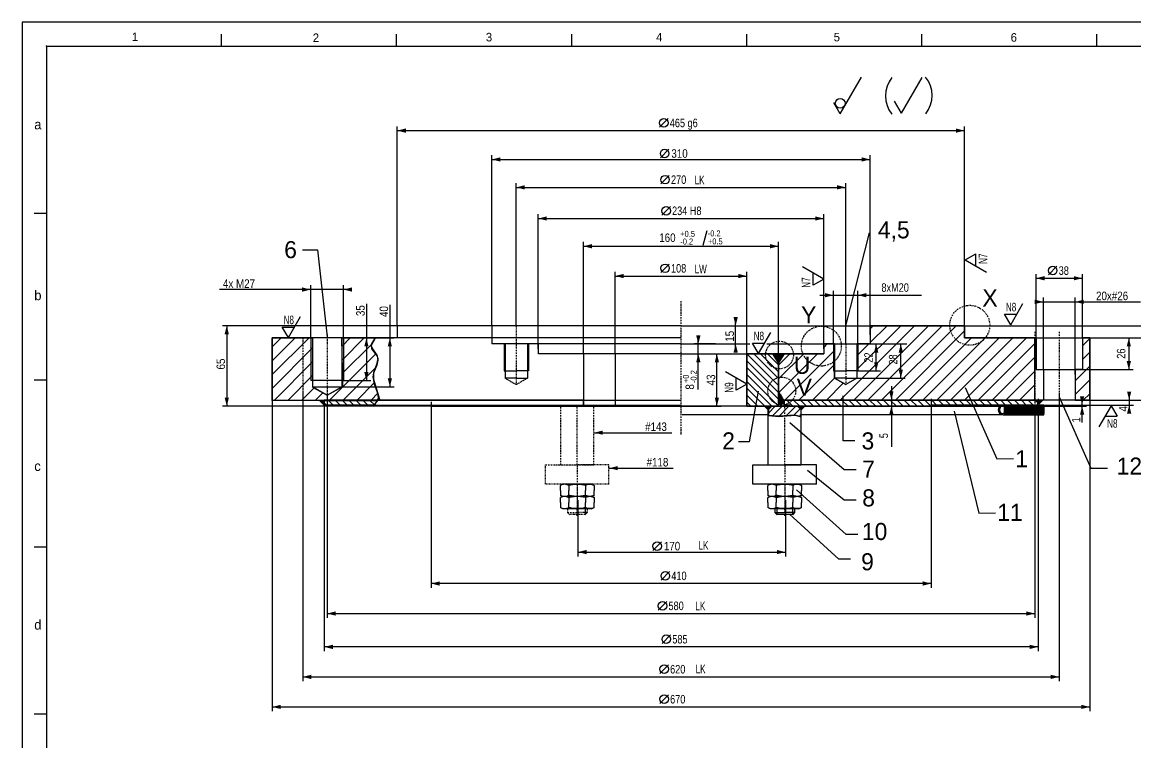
# Model space of a CAD drawing. Extents: x -22471 to -21578, y 9813 to 10953.
# Drawn here: x -22306.5 to -21850.2, y 10523 to 10818.2 of the extents above; entities that cross this region are included whole.
import ezdxf
from ezdxf.enums import TextEntityAlignment as Align

# ---------------------------------------------------------------- set-up
doc = ezdxf.new("R2010")
doc.units = 0
doc.header["$MEASUREMENT"] = 0
doc.linetypes.add('DASHDOT', pattern=[1, 0.5, -0.25, 0, -0.25])
doc.linetypes.add('HIDDEN', pattern=[0.375, 0.25, -0.125])
for name, color, linetype in [('10', 7, 'CONTINUOUS'), ('15', 7, 'CONTINUOUS'), ('16', 7, 'CONTINUOUS'), ('40', 7, 'CONTINUOUS'), ('A1H-1', 7, 'CONTINUOUS'), ('A1H-10', 7, 'CONTINUOUS')]:
    doc.layers.add(name, color=color, linetype=linetype)
doc.styles.get("Standard").update_dxf_attribs({"font": 'txt', "height": 0.2})

# ---------------------------------------------------------------- blocks, each defined once
blk = doc.blocks.new('BSOL')
at = {"layer": '15', "color": 1, "linetype": 'Continuous'}
for p, q in [((0, 0), (5, 8.66)), ((0, 0), (-2.5, 4.33)), ((-2.5, 4.33), (2.5, 4.33))]:
    blk.add_line(p, q, dxfattribs=at)
at = {"layer": '15', "color": 1, "linetype": 'Continuous', "width": 0.714286}
blk.add_attdef('TAG00', (-4.5, 5.5), '', height=3.5, rotation=360, dxfattribs=at)
blk = doc.blocks.new('BSUL')
at = {"layer": '15', "color": 1, "linetype": 'Continuous'}
for p, q in [((0, 0), (-5, -8.66)), ((0, 0), (2.499, -4.33)), ((-2.5, -4.33), (2.499, -4.33))]:
    blk.add_line(p, q, dxfattribs=at)
at = {"layer": '15', "color": 1, "linetype": 'Continuous', "width": 0.714286}
blk.add_attdef('TAG00', text='', height=3.5, rotation=360, dxfattribs=at).set_placement((0, 0), align=Align.CENTER)
blk = doc.blocks.new('BSO8')
at = {"layer": '40', "color": 1, "linetype": 'Continuous'}
for p, q in [((0, 0), (5.001, 8.661)), ((-2.5, 4.329), (2.5, 4.33)), ((0, 0), (-2.5, 4.329))]:
    blk.add_line(p, q, dxfattribs=at)
at = {"layer": '40', "color": 1, "linetype": 'Continuous', "width": 0.714286}
blk.add_text('N8', height=3.5, rotation=0.00003, dxfattribs=at).set_placement((-2, 5.5))
blk = doc.blocks.new('MU16')
at = {"layer": '16', "color": 92, "linetype": 'Continuous'}
for p, q in [((-11.72, 0), (-13.83, -0.94)), ((-5.65, 0), (-11.72, 0)), ((11.73, 0), (-5.65, 0)), ((11.73, 0), (13.83, -0.93)), ((-13.83, -5), (-13.83, -0.94)), ((-13.83, -5), (-13.83, -9.06)), ((-11.72, -10), (-13.83, -9.06)), ((-6.95, -0.97), (-6.95, -5)), ((-6.95, -9.03), (-6.95, -5)), ((6.74, -0.91), (6.74, -5)), ((6.74, -9.09), (6.74, -5)), ((11.73, -10), (13.83, -9.07)), ((13.83, -0.93), (13.83, -5)), ((13.83, -9.07), (13.83, -5)), ((-5.65, -10), (-11.72, -10)), ((11.73, -10), (-5.65, -10))]:
    blk.add_line(p, q, dxfattribs=at)
for points in [[(-6.95, -0.97, 0.046075), (-7.82, -0.49, 0.042505), (-8.8, -0.15, 0.04037), (-9.85, 0.02, 0.039641), (-10.92, 0.02, 0.040296), (-11.97, -0.14, 0.042355), (-12.95, -0.46, 0.045848), (-13.83, -0.94, 0.045848)], [(-6.95, -9.03, -0.046075), (-7.82, -9.51, -0.042505), (-8.8, -9.85, -0.04037), (-9.85, -10.02, -0.039641), (-10.92, -10.02, -0.040296), (-11.97, -9.86, -0.042355), (-12.95, -9.54, -0.045848), (-13.83, -9.06, -0.045848)], [(-5.66, -0.65, 0.006497), (-6.31, -0.8, 0.00655), (-6.95, -0.97, 0.00655)], [(-5.66, -9.35, -0.006497), (-6.31, -9.2, -0.00655), (-6.95, -9.03, -0.00655)], [(6.74, -0.91, 0.039774), (2.66, -0.18, 0.038943), (-1.53, -0.09, 0.039424), (-5.66, -0.65, 0.039424)], [(6.74, -9.09, -0.039774), (2.66, -9.82, -0.038943), (-1.53, -9.91, -0.039424), (-5.66, -9.35, -0.039424)], [(13.83, -0.93, 0.042219), (12.73, -0.47, 0.039667), (11.54, -0.18, 0.038391), (10.29, -0.08, 0.038361), (9.04, -0.17, 0.039577), (7.84, -0.45, 0.042066), (6.74, -0.91, 0.042066)], [(13.83, -9.07, -0.042219), (12.73, -9.53, -0.039667), (11.54, -9.82, -0.038391), (10.29, -9.92, -0.038361), (9.04, -9.83, -0.039577), (7.84, -9.55, -0.042066), (6.74, -9.09, -0.042066)]]:
    blk.add_lwpolyline(points, format="xyb", dxfattribs=at)
at = {"layer": 'A1H-10', "color": 52, "linetype": 'DASHDOT'}
blk.add_line((0, 0), (0, -10), dxfattribs=at)

msp = doc.modelspace()

# ---------------------------------------------------------------- linework, layer by layer
at = {"layer": '10', "color": 1, "linetype": 'Continuous'}
msp.add_line((-21959.42, 10686.39), (-21943.99, 10686.39), dxfattribs=at)
at = {"layer": '10', "color": 92, "linetype": 'Continuous'}
for p, q in [((-21906.56, 10659.43), (-21905.95, 10658.82)), ((-21906.47, 10658.8), (-21906.05, 10659.22)), ((-21906.29, 10660.39), (-21905.57, 10661.11)), ((-21906.22, 10660.5), (-21905.86, 10660.14)), ((-21905.47, 10661.16), (-21905.09, 10660.79)), ((-21887.8, 10661.39), (-21904.56, 10661.39)), ((-21904.56, 10660.89), (-21887.8, 10660.89)), ((-21904.56, 10660.89), (-21904.56, 10660.89)), ((-21904.37, 10660.89), (-21903.87, 10661.39)), ((-21904.28, 10661.39), (-21903.78, 10660.89)), ((-21904.06, 10660.89), (-21904.06, 10657.89)), ((-21904.06, 10658.76), (-21901.94, 10660.89)), ((-21904.06, 10660.89), (-21887.8, 10660.89)), ((-21904.06, 10660.39), (-21887.8, 10660.39)), ((-21904.06, 10659.89), (-21887.8, 10659.89)), ((-21904.06, 10659.39), (-21887.8, 10659.39)), ((-21902.96, 10660.89), (-21902.46, 10661.39)), ((-21902.86, 10661.39), (-21902.36, 10660.89)), ((-21902.11, 10657.89), (-21899.11, 10660.89)), ((-21901.55, 10660.89), (-21901.05, 10661.39)), ((-21901.45, 10661.39), (-21900.95, 10660.89)), ((-21900.13, 10660.89), (-21899.63, 10661.39)), ((-21900.03, 10661.39), (-21899.53, 10660.89)), ((-21899.28, 10657.89), (-21896.28, 10660.89)), ((-21898.72, 10660.89), (-21898.22, 10661.39)), ((-21898.62, 10661.39), (-21898.12, 10660.89)), ((-21897.3, 10660.89), (-21896.8, 10661.39)), ((-21897.21, 10661.39), (-21896.71, 10660.89)), ((-21896.45, 10657.89), (-21893.45, 10660.89)), ((-21895.89, 10660.89), (-21895.39, 10661.39)), ((-21895.79, 10661.39), (-21895.29, 10660.89)), ((-21894.47, 10660.89), (-21893.97, 10661.39)), ((-21894.38, 10661.39), (-21893.88, 10660.89)), ((-21893.62, 10657.89), (-21890.62, 10660.89)), ((-21893.06, 10660.89), (-21892.56, 10661.39)), ((-21892.96, 10661.39), (-21892.46, 10660.89)), ((-21891.65, 10660.89), (-21891.15, 10661.39)), ((-21891.55, 10661.39), (-21891.05, 10660.89)), ((-21890.8, 10657.89), (-21887.8, 10660.89)), ((-21890.23, 10660.89), (-21889.73, 10661.39)), ((-21890.13, 10661.39), (-21889.63, 10660.89)), ((-21888.82, 10660.89), (-21888.32, 10661.39)), ((-21888.72, 10661.39), (-21888.22, 10660.89)), ((-21888.3, 10661.39), (-21887.8, 10660.89)), ((-21887.8, 10660.89), (-21887.8, 10661.39)), ((-21887.8, 10660.89), (-21887.8, 10657.89)), ((-22000.8, 10657.39), (-22036.07, 10657.39)), ((-21904.57, 10657.39), (-21987.3, 10657.39)), ((-21905.92, 10657.92), (-21905.57, 10658.28)), ((-21905.14, 10658.01), (-21904.52, 10657.39)), ((-21904.99, 10657.44), (-21904.55, 10657.89)), ((-21887.8, 10657.89), (-21904.56, 10657.89)), ((-21904.56, 10657.39), (-21887.8, 10657.39)), ((-21904.06, 10658.89), (-21887.8, 10658.89)), ((-21904.06, 10658.39), (-21887.8, 10658.39)), ((-21903.63, 10657.39), (-21903.13, 10657.89)), ((-21903.6, 10657.89), (-21903.1, 10657.39)), ((-21902.22, 10657.39), (-21901.72, 10657.89)), ((-21902.19, 10657.89), (-21901.69, 10657.39)), ((-21900.8, 10657.39), (-21900.3, 10657.89)), ((-21900.78, 10657.89), (-21900.28, 10657.39)), ((-21899.39, 10657.39), (-21898.89, 10657.89)), ((-21899.36, 10657.89), (-21898.86, 10657.39)), ((-21897.97, 10657.39), (-21897.47, 10657.89)), ((-21897.95, 10657.89), (-21897.45, 10657.39)), ((-21896.56, 10657.39), (-21896.06, 10657.89)), ((-21896.53, 10657.89), (-21896.03, 10657.39)), ((-21895.15, 10657.39), (-21894.65, 10657.89)), ((-21895.12, 10657.89), (-21894.62, 10657.39)), ((-21893.73, 10657.39), (-21893.23, 10657.89)), ((-21893.71, 10657.89), (-21893.21, 10657.39)), ((-21892.32, 10657.39), (-21891.82, 10657.89)), ((-21892.29, 10657.89), (-21891.79, 10657.39)), ((-21890.9, 10657.39), (-21890.4, 10657.89)), ((-21890.88, 10657.89), (-21890.38, 10657.39)), ((-21889.49, 10657.39), (-21888.99, 10657.89)), ((-21889.46, 10657.89), (-21888.96, 10657.39)), ((-21888.08, 10657.39), (-21887.81, 10657.65)), ((-21888.05, 10657.89), (-21887.8, 10657.64)), ((-21887.97, 10657.89), (-21887.8, 10658.06)), ((-21887.8, 10657.39), (-21887.8, 10657.89)), ((-22075.85, 10618.89), (-22075.85, 10616.49)), ((-21998.05, 10618.89), (-21998.05, 10617.29)), ((-21997.25, 10618.89), (-21997.25, 10616.49)), ((-21990.85, 10618.89), (-21990.85, 10616.49)), ((-21990.05, 10618.89), (-21990.05, 10617.29)), ((-22075.05, 10617.29), (-22075.96, 10616.38)), ((-21998.05, 10617.29), (-21994.05, 10617.29)), ((-21998.05, 10617.29), (-21997.19, 10616.43)), ((-21990.85, 10616.49), (-21997.25, 10616.49)), ((-21990.05, 10617.29), (-21994.05, 10617.29)), ((-21990.05, 10617.29), (-21990.91, 10616.43))]:
    msp.add_line(p, q, dxfattribs=at)
at = {"layer": '10', "color": 92, "linetype": 'DASHDOT'}
for p, q in [((-22083.05, 10618.89), (-22083.05, 10617.29)), ((-22075.05, 10618.89), (-22075.05, 10617.29)), ((-22083.05, 10617.29), (-22079.12, 10617.29)), ((-22083.05, 10617.29), (-22082.13, 10616.38)), ((-22075.85, 10616.49), (-22082.25, 10616.49)), ((-22075.05, 10617.29), (-22078.98, 10617.29))]:
    msp.add_line(p, q, dxfattribs=at)
at = {"layer": '10', "color": 52, "linetype": 'DASHDOT'}
for p, q in [((-22079.05, 10615.93), (-22079.05, 10618.89)), ((-21994.05, 10615.93), (-21994.05, 10618.89))]:
    msp.add_line(p, q, dxfattribs=at)
at = {"layer": '10', "color": 92, "linetype": 'Continuous'}
msp.add_lwpolyline([(-21887.8, 10660.89), (-21904.06, 10660.89), (-21904.06, 10657.89), (-21887.8, 10657.89), (-21887.8, 10660.89)], close=True, dxfattribs=at)
for radius, start in [(2, 89.9989), (1.5, 90.025)]:
    msp.add_arc((-21904.56, 10659.39), radius, start, 270, dxfattribs=at)
msp.add_point((-21887.8, 10660.89), dxfattribs=at)
at = {"layer": '15', "color": 1, "linetype": 'Continuous'}
for p, q in [((-21971.25, 10780.74), (-21962.58, 10795.76)), ((-21946.17, 10780.93), (-21937.71, 10795.6)), ((-21971.25, 10780.74), (-21973.88, 10785.28)), ((-21946.17, 10780.93), (-21949.06, 10785.93)), ((-22045.33, 10775.23), (-22041.83, 10778.73)), ((-22152.8, 10693.89), (-22152.8, 10775.58)), ((-22152.8, 10773.83), (-21920.3, 10773.83)), ((-21920.3, 10693.89), (-21920.3, 10775.58)), ((-22044.99, 10762.7), (-22041.49, 10766.2)), ((-22114.05, 10693.89), (-22114.05, 10763.75)), ((-22114.05, 10762), (-21959.05, 10762)), ((-21959.05, 10690.14), (-21959.05, 10763.75)), ((-22044.83, 10751.98), (-22041.33, 10755.48)), ((-22104.05, 10693.89), (-22104.05, 10752.33)), ((-22104.05, 10750.58), (-21969.05, 10750.58)), ((-21969.05, 10686.39), (-21969.05, 10752.33)), ((-22044.41, 10739.22), (-22040.91, 10742.72)), ((-22095.05, 10684.39), (-22095.05, 10739.57)), ((-22095.05, 10737.82), (-21978.05, 10737.82)), ((-21978.05, 10684.39), (-21978.05, 10739.57)), ((-22076.55, 10682.39), (-22076.55, 10728.2)), ((-21996.55, 10682.39), (-21996.55, 10728.2)), ((-21969.05, 10693.89), (-21959.35, 10731.89)), ((-22076.55, 10726.45), (-21996.55, 10726.45)), ((-22044.83, 10715.65), (-22041.33, 10719.15)), ((-22063.55, 10682.39), (-22063.55, 10716)), ((-22063.55, 10714.25), (-22009.55, 10714.25)), ((-22009.55, 10682.39), (-22009.55, 10716)), ((-21891.05, 10675.89), (-21891.05, 10715.07)), ((-21885.96, 10714.72), (-21882.46, 10718.22)), ((-21872.05, 10688.89), (-21872.05, 10715.07)), ((-22188.3, 10688.89), (-22188.3, 10710.45)), ((-22174.8, 10688.89), (-22174.8, 10710.45)), ((-21891.05, 10713.32), (-21872.05, 10713.32)), ((-22171.8, 10708.7), (-22225.65, 10708.7)), ((-21979.65, 10706.38), (-21937.93, 10706.38)), ((-21974.05, 10686.38), (-21974.05, 10708.13)), ((-21964.05, 10686.38), (-21964.05, 10708.13)), ((-21888.05, 10675.89), (-21888.05, 10705.4)), ((-21875.05, 10673.91), (-21875.05, 10705.4)), ((-22165.46, 10702.79), (-22165.46, 10671.39)), ((-22155.85, 10702.41), (-22155.85, 10668.85)), ((-21891.05, 10703.65), (-21848.19, 10703.65)), ((-22014.14, 10683.39), (-22014.14, 10696.89)), ((-22152.8, 10693.89), (-22224.43, 10693.89)), ((-22222.68, 10693.89), (-22222.68, 10660.89)), ((-22036.55, 10693.89), (-22012.39, 10693.89)), ((-21939.05, 10693.89), (-21836.41, 10693.89)), ((-21920.3, 10693.89), (-21818.37, 10693.89)), ((-22175.47, 10688.88), (-22163.71, 10688.88)), ((-22175.47, 10688.88), (-22154.1, 10688.88)), ((-22029.44, 10667.7), (-22029.44, 10689.39)), ((-21869.05, 10688.89), (-21836.41, 10688.89)), ((-21868.97, 10688.89), (-21851.27, 10688.89)), ((-21868.97, 10688.89), (-21827.95, 10688.89)), ((-21853.02, 10688.89), (-21853.02, 10675.89)), ((-22036.55, 10682.39), (-22027.69, 10682.39)), ((-22036.55, 10682.39), (-22020.08, 10682.39)), ((-22022.47, 10686.39), (-22031.19, 10686.39)), ((-22022.47, 10686.39), (-22012.39, 10686.39)), ((-22021.83, 10660.89), (-22021.83, 10682.39)), ((-21956.55, 10675.39), (-21956.55, 10686.39)), ((-21946.45, 10672.39), (-21946.45, 10686.39)), ((-21964.05, 10675.39), (-21954.8, 10675.39)), ((-21872.05, 10675.89), (-21851.27, 10675.89)), ((-22175.55, 10668.85), (-22154.1, 10668.85)), ((-22174.8, 10671.39), (-22163.71, 10671.39)), ((-21964.45, 10672.39), (-21944.7, 10672.39)), ((-21950.31, 10669.1), (-21950.31, 10644.29)), ((-22204.05, 10666.39), (-22204.05, 10535.93)), ((-22191.55, 10666.39), (-22191.55, 10548.22)), ((-22181.55, 10665.39), (-22181.55, 10574.19)), ((-21933.97, 10663.89), (-21933.97, 10586.48)), ((-21890.22, 10663.89), (-21890.22, 10560.52)), ((-21881.55, 10666.39), (-21881.55, 10548.22)), ((-21872.17, 10654.21), (-21872.17, 10664.39)), ((-21869.05, 10666.39), (-21869.05, 10535.93)), ((-21852.88, 10666.39), (-21852.88, 10658.39)), ((-22138.55, 10660.89), (-22224.43, 10660.89)), ((-22182.72, 10662.64), (-22182.72, 10560.52)), ((-22138.97, 10662.64), (-22138.97, 10586.48)), ((-22036.55, 10660.89), (-22020.08, 10660.89)), ((-21934.55, 10660.89), (-21870.42, 10660.89)), ((-21912.17, 10661.39), (-21870.42, 10661.39)), ((-21891.55, 10659.87), (-21891.55, 10574.19)), ((-21890.3, 10661.39), (-21851.13, 10661.39)), ((-21869.05, 10663.39), (-21851.13, 10663.39)), ((-21869.05, 10663.39), (-21818.37, 10663.39)), ((-21869.05, 10663.39), (-21827.95, 10663.39)), ((-22072.08, 10650.05), (-22040.34, 10650.05)), ((-22065.94, 10635.5), (-22039.73, 10635.5)), ((-22078.76, 10622.43), (-22078.76, 10599.36)), ((-21993.76, 10622.43), (-21993.76, 10599.36)), ((-22048.06, 10601.81), (-22044.56, 10605.31)), ((-22078.76, 10601.11), (-21993.76, 10601.11)), ((-22044.71, 10589.63), (-22041.21, 10593.13)), ((-21933.97, 10588.23), (-22138.97, 10588.23)), ((-22045.87, 10577.34), (-22042.37, 10580.84)), ((-22181.55, 10575.94), (-21891.55, 10575.94)), ((-22044.31, 10563.67), (-22040.81, 10567.17)), ((-21890.22, 10562.27), (-22182.72, 10562.27)), ((-22045.2, 10551.37), (-22041.7, 10554.87)), ((-22191.55, 10549.97), (-21881.55, 10549.97)), ((-22045.2, 10539.08), (-22041.7, 10542.58)), ((-22204.05, 10537.68), (-21869.05, 10537.68))]:
    msp.add_line(p, q, dxfattribs=at)
for points in [[(-22191.62, 10724.91), (-22185.47, 10724.91), (-22181.58, 10689.34)], [(-21920.1, 10668.55), (-21907.05, 10639.3), (-21900.27, 10639.41)], [(-22004.95, 10667.09), (-22008.55, 10646.29), (-22012.95, 10646.29)], [(-21965.35, 10646.69), (-21970.15, 10646.69), (-21970.15, 10665.09)], [(-21881.59, 10664.69), (-21868.54, 10635.44), (-21861.76, 10635.55)], [(-21924.65, 10658.88), (-21914.44, 10617.11), (-21907.66, 10617.22)], [(-21964.82, 10634.89), (-21969.62, 10634.89), (-21991.98, 10654.06)], [(-21964.82, 10622.41), (-21969.62, 10622.41), (-21984.65, 10634.5)], [(-21964.11, 10608.31), (-21968.91, 10608.31), (-21989.18, 10626.69)], [(-21967.07, 10598.26), (-21971.87, 10598.26), (-21992.14, 10616.64)]]:
    msp.add_lwpolyline(points, dxfattribs=at)
for centre, radius in [((-21971.31, 10785.03), 2), ((-22043.58, 10776.98), 1.75), ((-22043.24, 10764.45), 1.75), ((-22043.08, 10753.73), 1.75), ((-22042.66, 10740.97), 1.75), ((-22043.08, 10717.4), 1.75), ((-21884.21, 10716.47), 1.75), ((-22046.31, 10603.56), 1.75), ((-22042.96, 10591.38), 1.75), ((-22044.12, 10579.09), 1.75), ((-22042.56, 10565.42), 1.75), ((-22043.45, 10553.12), 1.75), ((-22043.45, 10540.83), 1.75)]:
    msp.add_circle(centre, radius, dxfattribs=at)
at = {"layer": '15', "color": 1, "linetype": 'DASHDOT'}
for centre, radius in [((-21918.2, 10694.07), 8.18), ((-21979.02, 10685.53), 8.18), ((-21996.17, 10681.87), 5.69), ((-21995.24, 10667.14), 5.69)]:
    msp.add_circle(centre, radius, dxfattribs=at)
at = {"layer": '15', "color": 1, "linetype": 'Continuous'}
for centre, start, end in [((-21940.64, 10788), 141.241, 218.0346), ((-21945.73, 10788.19), 321.9654, 38.759)]:
    msp.add_arc(centre, 12.1, start, end, dxfattribs=at)
for points in [[(-22149.3, 10772.95), (-22152.8, 10773.83), (-22149.3, 10774.7)], [(-21923.8, 10774.7), (-21920.3, 10773.83), (-21923.8, 10772.95)], [(-22110.55, 10761.13), (-22114.05, 10762), (-22110.55, 10762.88)], [(-21962.55, 10762.88), (-21959.05, 10762), (-21962.55, 10761.13)], [(-22100.55, 10749.7), (-22104.05, 10750.58), (-22100.55, 10751.45)], [(-21972.55, 10751.45), (-21969.05, 10750.58), (-21972.55, 10749.7)], [(-22091.55, 10736.94), (-22095.05, 10737.82), (-22091.55, 10738.69)], [(-21981.55, 10738.69), (-21978.05, 10737.82), (-21981.55, 10736.94)], [(-22073.05, 10725.58), (-22076.55, 10726.45), (-22073.05, 10727.33)], [(-22000.05, 10727.33), (-21996.55, 10726.45), (-22000.05, 10725.58)], [(-22060.05, 10713.38), (-22063.55, 10714.25), (-22060.05, 10715.12)], [(-22013.05, 10715.12), (-22009.55, 10714.25), (-22013.05, 10713.38)], [(-21887.55, 10712.45), (-21891.05, 10713.32), (-21887.55, 10714.2)], [(-21875.55, 10714.2), (-21872.05, 10713.32), (-21875.55, 10712.45)], [(-22191.8, 10709.58), (-22188.3, 10708.7), (-22191.8, 10707.83)], [(-22171.3, 10707.83), (-22174.8, 10708.7), (-22171.3, 10709.58)], [(-21977.55, 10707.26), (-21974.05, 10706.38), (-21977.55, 10705.51)], [(-21960.55, 10705.51), (-21964.05, 10706.38), (-21960.55, 10707.26)], [(-21891.55, 10704.53), (-21888.05, 10703.65), (-21891.55, 10702.78)], [(-21871.55, 10702.78), (-21875.05, 10703.65), (-21871.55, 10704.53)], [(-22013.26, 10697.39), (-22014.14, 10693.89), (-22015.01, 10697.39)], [(-22223.56, 10690.39), (-22222.68, 10693.89), (-22221.81, 10690.39)], [(-22166.33, 10685.38), (-22165.46, 10688.88), (-22164.58, 10685.38)], [(-22156.73, 10685.38), (-22155.85, 10688.88), (-22154.98, 10685.38)], [(-22028.57, 10689.89), (-22029.44, 10686.39), (-22030.32, 10689.89)], [(-21853.89, 10685.39), (-21853.02, 10688.89), (-21852.14, 10685.39)], [(-22030.32, 10678.89), (-22029.44, 10682.39), (-22028.57, 10678.89)], [(-22022.71, 10678.89), (-22021.83, 10682.39), (-22020.96, 10678.89)], [(-22015.01, 10682.89), (-22014.14, 10686.39), (-22013.26, 10682.89)], [(-21957.42, 10682.89), (-21956.55, 10686.39), (-21955.67, 10682.89)], [(-21947.33, 10682.89), (-21946.45, 10686.39), (-21945.58, 10682.89)], [(-21955.67, 10678.89), (-21956.55, 10675.39), (-21957.42, 10678.89)], [(-21852.14, 10679.39), (-21853.02, 10675.89), (-21853.89, 10679.39)], [(-22164.58, 10674.89), (-22165.46, 10671.39), (-22166.33, 10674.89)], [(-21945.58, 10675.89), (-21946.45, 10672.39), (-21947.33, 10675.89)], [(-22154.98, 10672.35), (-22155.85, 10668.85), (-22156.73, 10672.35)], [(-22221.81, 10664.39), (-22222.68, 10660.89), (-22223.56, 10664.39)], [(-22020.96, 10664.39), (-22021.83, 10660.89), (-22022.71, 10664.39)], [(-21949.44, 10667), (-21950.31, 10663.5), (-21951.19, 10667)], [(-21871.29, 10664.89), (-21872.17, 10661.39), (-21873.04, 10664.89)], [(-21852.01, 10666.89), (-21852.88, 10663.39), (-21853.76, 10666.89)], [(-21951.19, 10657.5), (-21950.31, 10661), (-21949.44, 10657.5)], [(-21873.04, 10657.39), (-21872.17, 10660.89), (-21871.29, 10657.39)], [(-21853.76, 10657.89), (-21852.88, 10661.39), (-21852.01, 10657.89)], [(-22068.58, 10649.17), (-22072.08, 10650.05), (-22068.58, 10650.92)], [(-22062.44, 10634.63), (-22065.94, 10635.5), (-22062.44, 10636.38)], [(-22075.26, 10600.24), (-22078.76, 10601.11), (-22075.26, 10601.99)], [(-21997.26, 10601.99), (-21993.76, 10601.11), (-21997.26, 10600.24)], [(-22135.47, 10587.36), (-22138.97, 10588.23), (-22135.47, 10589.11)], [(-21937.47, 10589.11), (-21933.97, 10588.23), (-21937.47, 10587.36)], [(-22178.05, 10575.06), (-22181.55, 10575.94), (-22178.05, 10576.81)], [(-21895.05, 10576.81), (-21891.55, 10575.94), (-21895.05, 10575.06)], [(-22179.22, 10561.4), (-22182.72, 10562.27), (-22179.22, 10563.15)], [(-21893.72, 10563.15), (-21890.22, 10562.27), (-21893.72, 10561.4)], [(-22188.05, 10549.1), (-22191.55, 10549.97), (-22188.05, 10550.85)], [(-21885.05, 10550.85), (-21881.55, 10549.97), (-21885.05, 10549.1)], [(-22200.55, 10536.8), (-22204.05, 10537.68), (-22200.55, 10538.55)], [(-21872.55, 10538.55), (-21869.05, 10537.68), (-21872.55, 10536.8)]]:
    msp.add_solid(points, dxfattribs=at)
at = {"layer": '16', "color": 92, "linetype": 'Continuous'}
for p, q in [((-22026.02, 10732.74), (-22027.61, 10726.8)), ((-22152.8, 10693.89), (-22152.8, 10688.89)), ((-22036.55, 10693.89), (-22152.8, 10693.89)), ((-22036.55, 10693.89), (-21920.3, 10693.89)), ((-21971.31, 10663.39), (-21940.81, 10693.89)), ((-21965.65, 10663.39), (-21935.15, 10693.89)), ((-21964.45, 10675.9), (-21946.47, 10693.89)), ((-21960, 10663.39), (-21929.5, 10693.89)), ((-21959.05, 10692.62), (-21957.78, 10693.89)), ((-21959.05, 10686.97), (-21952.12, 10693.89)), ((-21959.05, 10693.89), (-21959.05, 10686.39)), ((-21954.34, 10663.39), (-21923.84, 10693.89)), ((-21948.68, 10663.39), (-21920.3, 10691.77)), ((-21920.3, 10693.89), (-21920.3, 10688.89)), ((-22036.55, 10688.89), (-22204.12, 10688.89)), ((-22204.05, 10688.89), (-22204.05, 10663.39)), ((-22204.05, 10685.18), (-22200.36, 10688.87)), ((-22204.04, 10679.52), (-22194.73, 10688.83)), ((-22204.04, 10673.87), (-22189.11, 10688.8)), ((-22188.3, 10688.89), (-22188.3, 10671.39)), ((-22187.55, 10688.89), (-22187.55, 10668.85)), ((-22175.55, 10688.89), (-22175.55, 10668.85)), ((-22175.42, 10685.52), (-22172.08, 10688.85)), ((-22175.32, 10679.96), (-22166.46, 10688.82)), ((-22174.8, 10688.89), (-22174.8, 10671.39)), ((-21943.03, 10663.39), (-21917.53, 10688.89)), ((-21937.37, 10663.39), (-21911.87, 10688.89)), ((-21931.71, 10663.39), (-21906.21, 10688.89)), ((-21926.06, 10663.39), (-21900.56, 10688.89)), ((-21920.4, 10663.39), (-21894.9, 10688.89)), ((-21920.3, 10688.89), (-21868.97, 10688.89)), ((-21914.74, 10663.39), (-21891.55, 10686.58)), ((-21891.05, 10688.89), (-21891.05, 10675.89)), ((-21872.05, 10688.89), (-21872.05, 10675.89)), ((-21872.05, 10685.66), (-21869.05, 10688.66)), ((-21869.05, 10688.89), (-21869.05, 10663.39)), ((-22204.04, 10668.21), (-22187.49, 10684.76)), ((-22180.6, 10663.37), (-22161.72, 10682.25)), ((-22175.22, 10674.4), (-22163.11, 10686.51)), ((-22109.05, 10686.39), (-22109.05, 10675.39)), ((-22099.05, 10686.39), (-22099.05, 10675.39)), ((-22036.55, 10686.39), (-22008.4, 10686.39)), ((-22036.55, 10682.39), (-21978.05, 10682.39)), ((-22009.55, 10682.39), (-22009.55, 10660.89)), ((-21996.55, 10669.37), (-22009.55, 10682.37)), ((-21996.55, 10672.2), (-22006.73, 10682.39)), ((-21996.55, 10675.03), (-22003.9, 10682.39)), ((-22001.41, 10686.39), (-21959.05, 10686.39)), ((-21996.55, 10677.86), (-22001.08, 10682.39)), ((-21999.13, 10682.39), (-21996.55, 10679.8)), ((-21996.55, 10678.68), (-21998.86, 10682.39)), ((-21994.24, 10682.39), (-21998.85, 10682.39)), ((-21996.55, 10678.68), (-21994.24, 10682.39)), ((-21996.55, 10682.39), (-21996.55, 10660.89)), ((-21996.55, 10677.75), (-21991.91, 10682.39)), ((-21996.55, 10672.09), (-21986.25, 10682.39)), ((-21996.55, 10666.44), (-21980.6, 10682.39)), ((-21993.94, 10663.39), (-21973.64, 10683.69)), ((-21978.05, 10686.39), (-21978.05, 10682.39)), ((-21978.05, 10684.94), (-21976.6, 10686.39)), ((-21974.05, 10686.38), (-21974.05, 10675.39)), ((-21973.64, 10686.39), (-21973.64, 10672.39)), ((-21964.45, 10686.39), (-21964.45, 10672.39)), ((-21964.45, 10681.56), (-21959.62, 10686.39)), ((-21964.05, 10686.38), (-21964.05, 10675.39)), ((-21872.05, 10680), (-21869.05, 10683)), ((-22203.31, 10663.28), (-22187.49, 10679.1)), ((-21996.55, 10666.55), (-22009.55, 10679.55)), ((-21994.53, 10681.89), (-21998.57, 10681.89)), ((-21994.82, 10681.39), (-21998.28, 10681.39)), ((-21995.1, 10680.89), (-21997.99, 10680.89)), ((-21995.39, 10680.39), (-21997.7, 10680.39)), ((-21995.68, 10679.89), (-21997.41, 10679.89)), ((-21995.97, 10679.39), (-21997.12, 10679.39)), ((-21996.26, 10679.18), (-21996.83, 10679.18)), ((-21988.28, 10663.39), (-21973.64, 10678.03)), ((-21909.08, 10663.39), (-21891.55, 10680.93)), ((-22197.63, 10663.3), (-22187.49, 10673.45)), ((-22174.92, 10663.4), (-22161.58, 10676.73)), ((-21996.55, 10663.72), (-22009.55, 10676.72)), ((-21996.55, 10660.89), (-22009.55, 10673.89)), ((-21974.05, 10675.39), (-21969.05, 10675.39)), ((-21964.05, 10675.39), (-21969.05, 10675.39)), ((-21903.43, 10663.39), (-21891.55, 10675.27)), ((-21891.05, 10675.89), (-21872.05, 10675.89)), ((-21888.05, 10675.89), (-21888.05, 10663.39)), ((-21875.05, 10671.34), (-21869.05, 10677.34)), ((-21875.05, 10675.89), (-21875.05, 10663.39)), ((-22191.96, 10663.33), (-22186.89, 10668.39)), ((-22174.8, 10671.39), (-22188.3, 10671.39)), ((-22181.55, 10665.39), (-22187.55, 10668.85)), ((-22187.55, 10668.85), (-22175.55, 10668.85)), ((-22181.55, 10665.39), (-22175.55, 10668.85)), ((-22169.24, 10663.42), (-22162.08, 10670.58)), ((-21999.38, 10660.89), (-22009.55, 10671.06)), ((-21982.62, 10663.39), (-21973.63, 10672.38)), ((-21976.97, 10663.39), (-21970.04, 10670.31)), ((-21969.05, 10672.39), (-21973.64, 10672.39)), ((-21973.64, 10672.39), (-21969.05, 10669.74)), ((-21969.05, 10672.39), (-21964.45, 10672.39)), ((-21964.45, 10672.39), (-21969.05, 10669.74)), ((-21897.77, 10663.39), (-21891.55, 10669.61)), ((-21875.05, 10665.69), (-21869.05, 10671.69)), ((-22186.28, 10663.35), (-22183.26, 10666.36)), ((-22163.56, 10663.44), (-22160.8, 10666.2)), ((-22002.2, 10660.89), (-22009.55, 10668.23)), ((-22005.03, 10660.89), (-22009.55, 10665.4)), ((-21996.55, 10666.69), (-21996.14, 10666.69)), ((-21996.55, 10666.19), (-21995.85, 10666.19)), ((-21996.55, 10665.69), (-21995.56, 10665.69)), ((-21996.55, 10665.19), (-21995.28, 10665.19)), ((-21996.55, 10664.69), (-21994.99, 10664.69)), ((-21996.55, 10664.39), (-21994.24, 10663.39)), ((-21996.55, 10664.39), (-21996.55, 10663.39)), ((-21996.55, 10664.19), (-21996.43, 10664.19)), ((-21996.55, 10664.19), (-21994.7, 10664.19)), ((-21892.12, 10663.39), (-21891.55, 10663.96)), ((-21871.69, 10663.39), (-21869.05, 10666.03)), ((-22204.05, 10663.39), (-22036.55, 10663.39)), ((-22182.8, 10661.39), (-22184.78, 10663.37)), ((-22182.81, 10663.26), (-22184.59, 10663.25)), ((-22182.79, 10663.02), (-22184.37, 10663.02)), ((-22182.8, 10662.8), (-22184.16, 10662.8)), ((-22182.81, 10662.5), (-22183.88, 10662.51)), ((-22182.81, 10662.23), (-22183.56, 10662.22)), ((-22183.27, 10661.92), (-22182.81, 10661.98)), ((-22182.8, 10663.39), (-22182.8, 10661.39)), ((-22182.8, 10661.39), (-22036.55, 10661.39)), ((-22181.87, 10661.36), (-22182.56, 10662.05)), ((-22179.04, 10661.36), (-22180.96, 10663.28)), ((-22176.21, 10661.36), (-22178.13, 10663.28)), ((-22173.38, 10661.36), (-22175.3, 10663.28)), ((-22170.55, 10661.36), (-22172.47, 10663.28)), ((-22167.73, 10661.36), (-22169.64, 10663.28)), ((-22164.9, 10661.36), (-22166.81, 10663.28)), ((-22162.12, 10661.41), (-22163.99, 10663.28)), ((-22161.12, 10663.24), (-22161.16, 10663.28)), ((-22139.05, 10661.39), (-22138.55, 10660.89)), ((-22138.55, 10660.89), (-22036.55, 10660.89)), ((-21934.55, 10660.89), (-22036.55, 10660.89)), ((-22007.86, 10660.89), (-22009.55, 10662.58)), ((-22000.8, 10659.39), (-22002.3, 10660.89)), ((-21999.48, 10660.71), (-22002.12, 10660.71)), ((-21999.73, 10660.46), (-22001.87, 10660.46)), ((-21999.98, 10660.21), (-22001.62, 10660.21)), ((-22000.23, 10659.96), (-22001.37, 10659.96)), ((-22000.48, 10659.71), (-22001.12, 10659.71)), ((-22000.73, 10659.46), (-22000.87, 10659.46)), ((-21999.3, 10660.89), (-22000.8, 10659.39)), ((-22000.8, 10636.89), (-22000.8, 10659.39)), ((-22000.73, 10658.1), (-21997.96, 10660.87)), ((-21999.04, 10656.97), (-21995.13, 10660.87)), ((-21869.05, 10663.39), (-21996.58, 10663.39)), ((-21996.55, 10663.69), (-21994.41, 10663.69)), ((-21996.55, 10663.01), (-21994.24, 10663.01)), ((-21996.55, 10662.51), (-21994.24, 10662.51)), ((-21996.55, 10662.25), (-21995.19, 10660.89)), ((-21996.55, 10662.01), (-21994.24, 10662.01)), ((-21996.43, 10656.74), (-21992.3, 10660.87)), ((-21993.53, 10660.89), (-21994.24, 10661.6)), ((-21994.17, 10661.51), (-21991.86, 10661.51)), ((-21994.17, 10661.01), (-21991.86, 10661.01)), ((-21993.38, 10656.97), (-21989.47, 10660.87)), ((-21990.7, 10660.89), (-21993.2, 10663.39)), ((-21987.87, 10660.89), (-21990.37, 10663.39)), ((-21990.32, 10657.2), (-21987.23, 10660.28)), ((-21988.8, 10660.89), (-21987.3, 10659.39)), ((-21988.62, 10660.71), (-21985.98, 10660.71)), ((-21988.37, 10660.46), (-21986.23, 10660.46)), ((-21988.12, 10660.21), (-21986.48, 10660.21)), ((-21987.87, 10659.96), (-21986.73, 10659.96)), ((-21987.62, 10659.71), (-21986.98, 10659.71)), ((-21985.05, 10660.89), (-21987.55, 10663.39)), ((-21987.37, 10659.46), (-21987.23, 10659.46)), ((-21987.3, 10659.39), (-21985.8, 10660.89)), ((-21987.3, 10636.89), (-21987.3, 10659.39)), ((-21982.22, 10660.89), (-21984.72, 10663.39)), ((-21979.39, 10660.89), (-21981.89, 10663.39)), ((-21976.56, 10660.89), (-21979.06, 10663.39)), ((-21973.73, 10660.89), (-21976.23, 10663.39)), ((-21970.9, 10660.89), (-21973.4, 10663.39)), ((-21968.08, 10660.89), (-21970.58, 10663.39)), ((-21965.25, 10660.89), (-21967.75, 10663.39)), ((-21962.42, 10660.89), (-21964.92, 10663.39)), ((-21959.59, 10660.89), (-21962.09, 10663.39)), ((-21956.76, 10660.89), (-21959.26, 10663.39)), ((-21953.93, 10660.89), (-21956.43, 10663.39)), ((-21951.1, 10660.89), (-21953.6, 10663.39)), ((-21948.28, 10660.89), (-21950.78, 10663.39)), ((-21945.45, 10660.89), (-21947.95, 10663.39)), ((-21942.62, 10660.89), (-21945.12, 10663.39)), ((-21939.79, 10660.89), (-21942.29, 10663.39)), ((-21936.96, 10660.89), (-21939.46, 10663.39)), ((-21934.34, 10661.09), (-21936.63, 10663.39)), ((-21934.05, 10661.39), (-21934.55, 10660.89)), ((-21890.3, 10661.39), (-21934.05, 10661.39)), ((-21931.81, 10661.39), (-21933.81, 10663.39)), ((-21928.98, 10661.39), (-21930.98, 10663.39)), ((-21926.15, 10661.39), (-21928.15, 10663.39)), ((-21923.32, 10661.39), (-21925.32, 10663.39)), ((-21920.49, 10661.39), (-21922.49, 10663.39)), ((-21917.66, 10661.39), (-21919.66, 10663.39)), ((-21914.83, 10661.39), (-21916.83, 10663.39)), ((-21912.01, 10661.39), (-21914.01, 10663.39)), ((-21909.18, 10661.39), (-21911.18, 10663.39)), ((-21906.35, 10661.39), (-21908.35, 10663.39)), ((-21903.52, 10661.39), (-21905.52, 10663.39)), ((-21900.69, 10661.39), (-21902.69, 10663.39)), ((-21897.87, 10661.39), (-21899.87, 10663.39)), ((-21895.04, 10661.39), (-21897.04, 10663.39)), ((-21892.21, 10661.39), (-21894.21, 10663.39)), ((-21890.3, 10662.31), (-21891.38, 10663.39)), ((-21890.31, 10663.22), (-21888.47, 10663.22)), ((-21890.31, 10663.02), (-21888.67, 10663.02)), ((-21890.3, 10663.39), (-21890.3, 10661.39)), ((-21890.3, 10661.39), (-21888.32, 10663.37)), ((-21890.29, 10662.8), (-21888.89, 10662.8)), ((-21890.29, 10662.6), (-21889.09, 10662.6)), ((-21890.29, 10662.4), (-21889.29, 10662.4)), ((-21890.29, 10662.2), (-21889.49, 10662.2)), ((-21890.29, 10662), (-21889.69, 10662)), ((-21890.29, 10661.8), (-21889.89, 10661.8)), ((-21890.29, 10661.6), (-21890.09, 10661.6)), ((-21996.46, 10656.76), (-22000.83, 10657.13)), ((-21989.85, 10657.26), (-21996.46, 10656.76)), ((-21987.23, 10656.51), (-21989.85, 10657.26)), ((-21987.97, 10656.72), (-21987.23, 10657.45)), ((-22007.05, 10636.89), (-21994.05, 10636.89)), ((-22007.05, 10628.89), (-22007.05, 10636.89)), ((-22000.8, 10636.89), (-21987.3, 10636.89)), ((-21981.05, 10636.89), (-21994.05, 10636.89)), ((-21981.05, 10628.89), (-21981.05, 10636.89)), ((-21981.05, 10628.89), (-22007.05, 10628.89))]:
    msp.add_line(p, q, dxfattribs=at)
at = {"layer": '16', "color": 52, "linetype": 'DASHDOT'}
for p, q in [((-22036.55, 10703.97), (-22036.55, 10648.99)), ((-22104.05, 10693.89), (-22104.05, 10669.74)), ((-21891.55, 10691.36), (-21891.55, 10659.87)), ((-21881.55, 10691.36), (-21881.55, 10660.41)), ((-22191.55, 10689.2), (-22191.55, 10660.75)), ((-22181.55, 10690.24), (-22181.55, 10665.81)), ((-21969.05, 10686.39), (-21969.05, 10669.74)), ((-22079.05, 10636.89), (-22079.05, 10660.89)), ((-21994.05, 10636.89), (-21994.05, 10660.89)), ((-21994.05, 10636.89), (-21994.05, 10628.89))]:
    msp.add_line(p, q, dxfattribs=at)
at = {"layer": '16', "color": 92, "linetype": 'HIDDEN'}
for p, q in [((-22114.05, 10693.89), (-22114.05, 10686.39)), ((-22036.55, 10686.39), (-22114.05, 10686.39)), ((-22108.64, 10686.39), (-22108.64, 10672.39)), ((-22099.45, 10686.39), (-22099.45, 10672.39)), ((-22095.05, 10686.39), (-22095.05, 10682.39)), ((-22036.55, 10682.39), (-22095.05, 10682.39)), ((-22076.55, 10682.39), (-22076.55, 10660.89)), ((-22063.55, 10682.39), (-22063.55, 10660.89)), ((-22109.05, 10675.39), (-22104.05, 10675.39)), ((-22099.05, 10675.39), (-22104.05, 10675.39)), ((-22104.05, 10672.39), (-22108.64, 10672.39)), ((-22108.64, 10672.39), (-22104.05, 10669.74)), ((-22104.05, 10672.39), (-22099.45, 10672.39)), ((-22099.45, 10672.39), (-22104.05, 10669.74))]:
    msp.add_line(p, q, dxfattribs=at)
at = {"layer": '16', "color": 92, "linetype": 'DASHDOT'}
for p, q in [((-22085.8, 10636.89), (-22085.8, 10660.89)), ((-22072.3, 10636.89), (-22072.3, 10660.89)), ((-22092.05, 10636.89), (-22079.05, 10636.89)), ((-22092.05, 10628.89), (-22092.05, 10636.89)), ((-22085.8, 10636.89), (-22072.3, 10636.89)), ((-22066.05, 10636.89), (-22079.05, 10636.89)), ((-22079.05, 10636.89), (-22079.05, 10628.89)), ((-22066.05, 10628.89), (-22066.05, 10636.89)), ((-22066.05, 10628.89), (-22092.05, 10628.89))]:
    msp.add_line(p, q, dxfattribs=at)
at = {"layer": '16', "color": 92, "linetype": 'Continuous'}
for points in [[(-21986.47, 10663.39), (-21891.55, 10663.39), (-21891.55, 10663.39), (-21891.55, 10688.89), (-21891.55, 10688.89), (-21920.3, 10688.89), (-21920.3, 10688.89), (-21920.3, 10693.89), (-21920.3, 10693.89), (-21959.05, 10693.89), (-21959.05, 10693.89), (-21959.05, 10686.39), (-21959.05, 10686.39), (-21964.45, 10686.39), (-21964.45, 10686.39), (-21964.45, 10672.39), (-21964.45, 10672.39), (-21969.05, 10669.74), (-21969.05, 10669.74), (-21973.64, 10672.39), (-21973.64, 10672.39), (-21973.64, 10686.39), (-21973.64, 10686.39), (-21978.05, 10686.39), (-21978.05, 10686.39), (-21978.05, 10682.39), (-21978.05, 10682.39), (-21994.24, 10682.39), (-21994.24, 10682.39), (-21996.55, 10678.68), (-21996.55, 10678.68), (-21996.55, 10664.39), (-21996.55, 10664.39), (-21994.24, 10663.39), (-21994.24, 10663.39)], [(-22204.05, 10688.89), (-22187.49, 10688.79), (-22187.49, 10668.73), (-22181.57, 10665.42), (-22175.13, 10668.91), (-22175.47, 10688.88), (-22161.89, 10688.79), (-22163.54, 10685.71), (-22163.37, 10684.4), (-22161.1, 10681.44), (-22160.84, 10679.78), (-22161.19, 10677.69), (-22162.5, 10674.47), (-22162.5, 10672.03), (-22160.12, 10663.85), (-22160.32, 10664.85), (-22160.93, 10663.45), (-22204.04, 10663.28)], [(-21875.05, 10670.98), (-21875.05, 10663.39), (-21875.05, 10663.39), (-21869.05, 10663.39), (-21869.05, 10663.39), (-21869.05, 10688.89), (-21869.05, 10688.89), (-21872.05, 10688.89), (-21872.05, 10688.89), (-21872.05, 10675.89), (-21872.05, 10675.89), (-21875.05, 10675.89), (-21875.05, 10675.89)], [(-21875.05, 10671.93), (-21875.05, 10663.39), (-21875.05, 10663.39), (-21869.05, 10663.39), (-21869.05, 10663.39), (-21869.05, 10688.89), (-21869.05, 10688.89), (-21872.05, 10688.89), (-21872.05, 10688.89), (-21872.05, 10675.89), (-21872.05, 10675.89), (-21875.05, 10675.89), (-21875.05, 10675.89)], [(-22009.55, 10682.39), (-21996.55, 10682.39), (-21996.55, 10660.89), (-22009.55, 10660.89)], [(-22009.55, 10680.34), (-22009.55, 10660.89), (-22009.55, 10660.89), (-21996.55, 10660.89), (-21996.55, 10660.89), (-21996.55, 10678.68), (-21996.55, 10678.68), (-21998.48, 10681.74), (-21998.48, 10681.74), (-21999.13, 10682.39), (-21999.13, 10682.39), (-22009.55, 10682.39)], [(-21994.24, 10682.39), (-21996.55, 10678.68), (-21998.86, 10682.39), (-21998.86, 10682.39)], [(-21996.55, 10663.39), (-21996.55, 10664.39), (-21994.24, 10663.39), (-21994.24, 10663.39)], [(-22076.55, 10663.39), (-22182.8, 10663.39), (-22182.8, 10663.39), (-22182.8, 10661.39), (-22182.8, 10661.39), (-22139.05, 10661.39), (-22139.05, 10661.39), (-22138.55, 10660.89), (-22138.55, 10660.89), (-22076.55, 10660.89), (-22076.55, 10660.89)], [(-22182.53, 10661.36), (-22182.62, 10663.28), (-22161.1, 10663.28), (-22162.15, 10661.36)], [(-22000.8, 10659.39), (-21999.3, 10660.89), (-21999.3, 10660.89), (-22002.3, 10660.89)], [(-22000.73, 10660.87), (-22000.73, 10657.11), (-22000.73, 10657.11), (-21996.4, 10656.74), (-21996.4, 10656.74), (-21989.79, 10657.24), (-21989.79, 10657.24), (-21987.23, 10656.51), (-21987.23, 10656.51), (-21987.23, 10660.87), (-21987.23, 10660.87)], [(-21994.24, 10663.39), (-21996.55, 10663.39), (-21996.55, 10660.89), (-21994.24, 10660.89)], [(-21996.55, 10663.39), (-21890.3, 10663.39), (-21890.3, 10663.39), (-21890.3, 10661.39), (-21890.3, 10661.39), (-21934.05, 10661.39), (-21934.05, 10661.39), (-21934.55, 10660.89), (-21934.55, 10660.89), (-21996.55, 10660.89), (-21996.55, 10660.89)], [(-21971.36, 10660.89), (-21934.55, 10660.89), (-21934.55, 10660.89), (-21934.05, 10661.39), (-21934.05, 10661.39), (-21890.3, 10661.39), (-21890.3, 10661.39), (-21890.3, 10663.39), (-21890.3, 10663.39), (-21994.24, 10663.39), (-21994.24, 10663.39), (-21994.24, 10660.89), (-21994.24, 10660.89)], [(-21987.3, 10659.39), (-21988.8, 10660.89), (-21988.8, 10660.89), (-21985.8, 10660.89)]]:
    msp.add_lwpolyline(points, close=True, dxfattribs=at)
msp.add_lwpolyline([(-22161.98, 10688.79), (-22163.46, 10686.23), (-22163.48, 10685.61), (-22162.97, 10684.36), (-22161.21, 10681.81), (-22160.84, 10680.48), (-22161.35, 10677.96), (-22162.51, 10674.59), (-22162.76, 10672.9), (-22162.25, 10670.04), (-22160.94, 10666.23), (-22160.58, 10664.32), (-22160.98, 10663.24), (-22162.02, 10661.9), (-22162.24, 10661.27)], dxfattribs=at)
at = {"layer": 'A1H-1', "color": 253, "linetype": 'Continuous'}
for p, q in [((-22224.83, 10808.35), (-22224.83, 10813.35)), ((-22153.08, 10808.35), (-22153.08, 10813.35)), ((-22081.33, 10808.35), (-22081.33, 10813.35)), ((-22009.58, 10808.35), (-22009.58, 10813.35)), ((-21937.83, 10808.35), (-21937.83, 10813.35)), ((-21866.08, 10808.35), (-21866.08, 10813.35)), ((-22296.58, 10739.93), (-22301.58, 10739.93)), ((-22296.58, 10671.51), (-22301.58, 10671.51)), ((-22296.58, 10603.09), (-22301.58, 10603.09)), ((-22296.58, 10534.67), (-22301.58, 10534.67))]:
    msp.add_line(p, q, dxfattribs=at)
msp.add_lwpolyline([(-22296.58, 9987.35), (-21722.58, 9987.35), (-21722.58, 10808.35), (-22296.58, 10808.35), (-22296.58, 9987.35)], dxfattribs=at)
at = {"layer": 'A1H-1', "color": 92, "linetype": 'Continuous'}
msp.add_point((-22296.6, 10808.38), dxfattribs=at)
at = {"layer": 'A1H-10', "color": 253, "linetype": 'Continuous'}
msp.add_lwpolyline([(-22306.49, 9977.48), (-21712.67, 9977.48), (-21712.67, 10818.23), (-22306.49, 10818.23), (-22306.49, 9977.48)], dxfattribs=at)

# ---------------------------------------------------------------- block references
at = {"layer": '10', "color": 92, "linetype": 'DASHDOT', "xscale": 0.5, "yscale": 0.5}
for p in [(-22079.05, 10628.89), (-22079.05, 10623.89)]:
    msp.add_blockref('MU16', p, dxfattribs=at)
at = {"layer": '10', "color": 92, "linetype": 'Continuous', "xscale": 0.5, "yscale": 0.5}
for p in [(-21994.05, 10628.89), (-21994.05, 10623.89)]:
    msp.add_blockref('MU16', p, dxfattribs=at)
at = {"layer": '15', "color": 1, "linetype": 'Continuous'}
ref = msp.add_blockref('BSUL', (-21920.04, 10720.82), dxfattribs=dict(at, rotation=90))
ref.add_attrib('TAG00', 'N7 ', dxfattribs={"color": 1, "linetype": 'Continuous', "height": 3.5, "rotation": 90, "width": 0.714286}).set_placement((-21911.04, 10721.79), align=Align.CENTER)
at = {"layer": '15', "color": 1, "linetype": 'Continuous', "rotation": 90}
for p, values in [((-21978.04, 10712.98), {'TAG00': ' N7'}), ((-22009.61, 10669.96), {'TAG00': ' N9'})]:
    msp.add_blockref('BSOL', p, dxfattribs=at).add_auto_attribs(values)
at = {"layer": '15', "color": 1, "linetype": 'Continuous'}
for p in [(-21901.42, 10694.28), (-22197.42, 10689.01), (-22004.78, 10682.45)]:
    msp.add_blockref('BSO8', p, dxfattribs=at)
ref = msp.add_blockref('BSUL', (-21860.3, 10661.08), dxfattribs=at)
ref.add_attrib('TAG00', 'N8 ', dxfattribs={"color": 1, "linetype": 'Continuous', "height": 3.5, "width": 0.714286}).set_placement((-21859.33, 10652.08), align=Align.CENTER)

# ---------------------------------------------------------------- texts
for s, height, width, p in [('465 g6', 3.5, 0.8, (-22041.13, 10776.98)), ('310', 3.5, 0.857143, (-22040.49, 10764.45)), ('270', 3.5, 0.8, (-22040.63, 10753.73)), ('234 H8', 3.5, 0.8, (-22040.21, 10740.97)), ('+0.5', 2.45, 0.857143, (-22036.83, 10731.53)), ('-0.2', 2.45, 0.857143, (-22025.57, 10731.71)), ('160', 3.5, 0.857143, (-22045.46, 10729.95)), ('-0.2', 2.45, 0.857143, (-22036.83, 10728.38)), ('+0.5', 2.45, 0.857143, (-22025.49, 10728.43)), ('108', 3.5, 0.8, (-22040.63, 10717.4)), ('38', 3.5, 0.8, (-21881.76, 10716.47)), ('4x M27', 3.5, 0.857143, (-22224.25, 10711.15)), ('8xM20', 3.5, 0.8, (-21954.4, 10709.53)), ('20x#26', 3.5, 0.857143, (-21866.46, 10706.1)), ('#143', 3.5, 0.857143, (-22051.25, 10652.5)), ('#118', 3.5, 0.857143, (-22050.64, 10637.95)), ('170', 3.5, 0.857143, (-22043.56, 10603.56)), ('410', 3.5, 0.8, (-22040.51, 10591.38)), ('580', 3.5, 0.8, (-22041.67, 10579.09)), ('585', 3.5, 0.8, (-22040.1, 10565.42)), ('620', 3.5, 0.8, (-22041, 10553.12)), ('670', 3.5, 0.8, (-22041, 10540.83))]:
    msp.add_text(s, height=height, dxfattribs=dict(at, width=width)).set_placement(p, align=Align.MIDDLE_LEFT)
for s, p in [('4,5', (-21955.85, 10729.68)), ('6', (-22199.15, 10721.56)), ('2', (-22019.65, 10643.18)), ('3', (-21962.55, 10643.18)), ('1', (-21899.55, 10635.85)), ('7', (-21962.27, 10631.64)), ('12', (-21858.01, 10632.86)), ('8', (-21962.27, 10619.84)), ('11', (-21906.94, 10613.91)), ('10', (-21962.41, 10606.06)), ('9', (-21962.72, 10593.66))]:
    msp.add_text(s, height=7, dxfattribs=at).set_placement(p)
at = {"layer": '15', "color": 1, "linetype": 'DASHDOT'}
for s, p in [('X', (-21909.91, 10701.75)), ('Y', (-21984.19, 10694.83)), ('U', (-21986.9, 10674.15)), ('V', (-21986, 10665.2))]:
    msp.add_text(s, height=7, dxfattribs=at).set_placement(p, align=Align.CENTER)
at = {"layer": '15', "color": 1, "linetype": 'Continuous'}
for s, height, width, p in [('35', 3.5, 0.857143, (-22167.91, 10697.83)), ('40', 3.5, 0.857143, (-22158.31, 10697.45)), ('15', 3.5, 0.857143, (-22016.59, 10687.32)), ('22', 3.5, 0.8, (-21959.7, 10678.75)), ('26', 3.5, 0.8, (-21856.17, 10680.35)), ('65', 3.5, 0.857143, (-22225.13, 10675.95)), ('28', 3.5, 0.8, (-21949.6, 10677.95)), ('+0', 2.45, 0.857143, (-22034.52, 10670.38)), ('-0.2', 2.45, 0.857143, (-22031.37, 10670.38)), ('43', 3.5, 0.857143, (-22024.28, 10669.42)), ('8', 3.5, 0.857143, (-22032.94, 10667.7)), ('4', 3.5, 0.857143, (-21855.33, 10658.71)), ('1', 3.5, 0.857143, (-21874.62, 10654.21)), ('5', 3.5, 0.8, (-21953.46, 10647.79))]:
    msp.add_text(s, height=height, rotation=90, dxfattribs=dict(at, width=width)).set_placement(p, align=Align.MIDDLE_LEFT)
at = {"layer": '16', "color": 139, "linetype": 'Continuous', "width": 0.714286}
for s, p in [('LK', (-22030.98, 10751.84)), ('LW', (-22030.98, 10715.34)), ('LK', (-22029.37, 10602.14)), ('LK', (-22030.66, 10577.27)), ('LK', (-22030.57, 10551.47))]:
    msp.add_text(s, height=3.5, dxfattribs=at).set_placement(p)
at = {"layer": 'A1H-1', "color": 253, "linetype": 'Continuous'}
for s, height, p in [('1', 3.5, (-22261.55, 10810.52)), ('2', 3.5, (-22187.45, 10810.14)), ('3', 3.5, (-22116.52, 10810.38)), ('4', 3.5, (-22046.75, 10810.38)), ('5', 3.5, (-21973.97, 10810.4)), ('6', 3.5, (-21901.45, 10810.27)), ('a', 4, (-22301.58, 10774.35)), ('b', 4, (-22301.58, 10704.35)), ('c', 4, (-22301.58, 10634.35)), ('d', 4, (-22301.58, 10569.35))]:
    msp.add_text(s, height=height, dxfattribs=at).set_placement(p)

doc.saveas('drawing.dxf')
